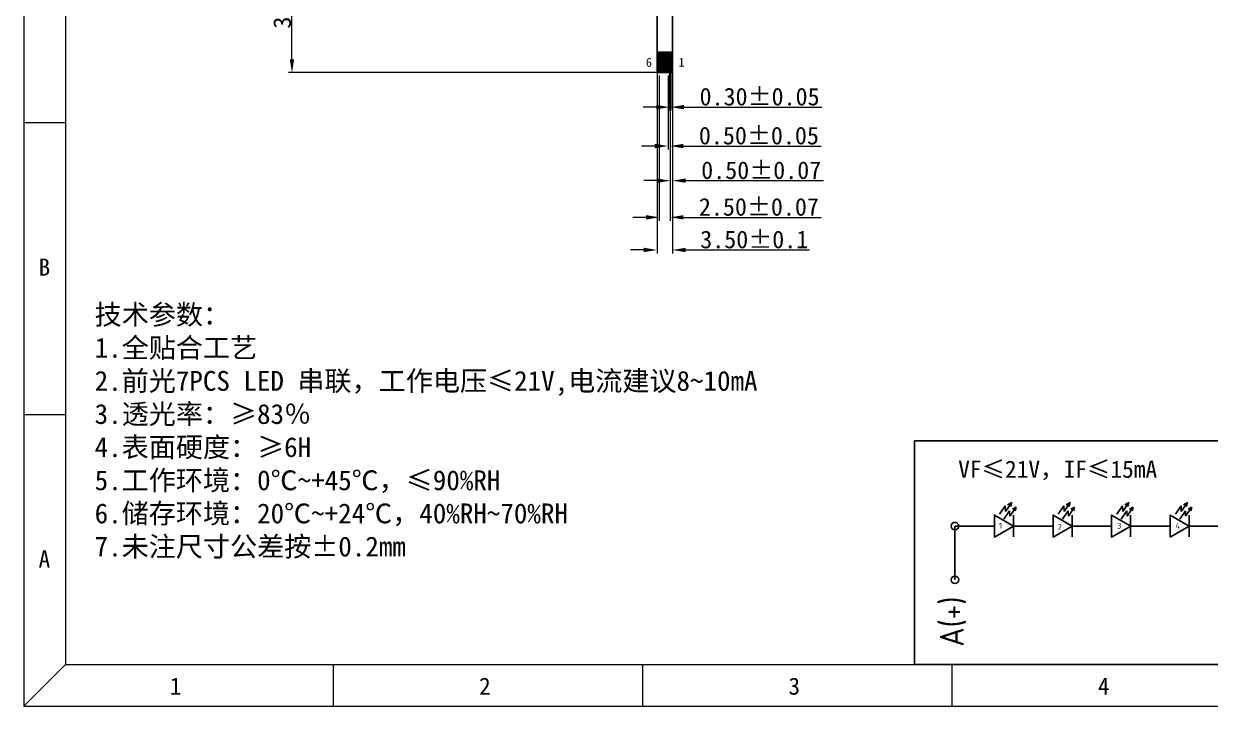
# Model space of a CAD drawing. Header units: millimetres. Extents: x 245 to 12024, y -5479 to 598.
# Drawn here: x 11462.3 to 11731.3, y -5478.6 to -5323.9 of the extents above; entities that cross this region are included whole.
import ezdxf
from ezdxf.enums import TextEntityAlignment as Align

# ---------------------------------------------------------------- set-up
doc = ezdxf.new("R2010")
doc.units = ezdxf.units.MM
for name, color, linetype in [('COVERLENS', 2, 'Continuous'), ('DIM', 7, 'Continuous'), ('FPC', 5, 'Continuous')]:
    doc.layers.add(name, color=color, linetype=linetype)
doc.layers.add('Sundenal', color=4, linetype='Continuous', lineweight=20)
doc.layers.add('文字', color=2, linetype='Continuous', lineweight=20)
doc.styles.get("Standard").update_dxf_attribs({"font": 'isocp2.shx', "bigfont": 'extfont2.shx'})
doc.styles.add('宋体', font='')
doc.styles.get('宋体').set_extended_font_data('SimSun')
doc.dimstyles.new('Sundenal$0', dxfattribs={"dimtxt": 6, "dimasz": 3, "dimexe": 0.8, "dimexo": 0.8, "dimgap": 0.2, "dimtad": 1, "dimzin": 1, "dimdsep": 46, "dimtxsty": '宋体', "dimcen": 2.5, "dimadec": 0, "dimazin": 0, "dimtfac": 1, "dimtofl": 0, "dimtmove": 0, "dimatfit": 3, "dimfxl": 0.8, "dimtolj": 1, "dimlwd": 13, "dimlwe": 13, "dimarcsym": 0})

# ---------------------------------------------------------------- blocks, each defined once
blk = doc.blocks.new('sundenal')
at = {"layer": 'Sundenal', "color": 4}
blk.add_lwpolyline([(-1141.39, 0), (0, 0), (0, 805.66), (-1141.39, 805.66)], close=True, dxfattribs=at)
at = {"layer": 'Sundenal', "ltscale": 0.2}
blk.add_lwpolyline([(-19.18, 786.48), (-1122.21, 786.48), (-1122.21, 19.18), (-19.18, 19.18)], close=True, dxfattribs=at)
at = {"layer": 'Sundenal', "color": 4}
for points in [[(-1141.39, 268.55), (-1122.21, 268.55)], [(-1141.39, 134.28), (-1122.21, 134.28)], [(-1122.21, 19.18), (-1141.39, 0)], [(-998.96, 19.18), (-998.96, 0)], [(-856.53, 19.18), (-856.53, 0)], [(-714.1, 19.18), (-714.1, 0)]]:
    blk.add_lwpolyline(points, dxfattribs=at)
at = {"layer": 'Sundenal', "color": 4, "style": '宋体'}
for s, p in [('B', (-1131.87, 202.04)), ('A', (-1131.87, 67.76)), ('1', (-1071.5, 9.26)), ('2', (-929.07, 9.26)), ('3', (-786.64, 9.26)), ('4', (-644.21, 9.26))]:
    blk.add_text(s, height=7.85, dxfattribs=at).set_placement(p, align=Align.MIDDLE_CENTER)
blk = doc.blocks.new('*D27')
at = {"layer": 'Defpoints', "color": 0, "ltscale": 0.2, "transparency": 16777216}
for p in [(11608.74, -5333.47), (11609.04, -5333.47), (11609.04, -5342.82)]:
    blk.add_point(p, dxfattribs=at)
at = {"layer": 'DIM', "color": 0, "lineweight": 13, "ltscale": 0.2, "transparency": 16777216}
for p, q in [((11608.74, -5334.27), (11608.74, -5343.62)), ((11609.04, -5334.27), (11609.04, -5343.62)), ((11605.74, -5342.82), (11602.74, -5342.82)), ((11612.04, -5342.82), (11643.26, -5342.82))]:
    blk.add_line(p, q, dxfattribs=at)
at = {"layer": 'DIM', "color": 0, "ltscale": 0.2, "transparency": 16777216}
for points in [[(11605.74, -5342.32), (11605.74, -5343.32), (11608.74, -5342.82)], [(11612.04, -5342.32), (11612.04, -5343.32), (11609.04, -5342.82)]]:
    blk.add_solid(points, dxfattribs=at)
at = {"layer": 'DIM', "color": 0, "ltscale": 0.2, "transparency": 16777216, "insert": (11629.15, -5340.47), "char_height": 4, "attachment_point": 5, "style": '宋体'}
blk.add_mtext('\\A1;0.30%%P0.05', dxfattribs=at)
blk = doc.blocks.new('*D28')
at = {"layer": 'Defpoints', "color": 0, "ltscale": 0.2, "transparency": 16777216}
for p in [(11606.39, -5334.86), (11608.89, -5334.86), (11608.89, -5367.79)]:
    blk.add_point(p, dxfattribs=at)
at = {"layer": 'DIM', "color": 0, "lineweight": 13, "ltscale": 0.2, "transparency": 16777216}
for p, q in [((11606.39, -5335.66), (11606.39, -5368.59)), ((11608.89, -5335.66), (11608.89, -5368.59)), ((11603.39, -5367.79), (11600.39, -5367.79)), ((11611.89, -5367.79), (11643.11, -5367.79))]:
    blk.add_line(p, q, dxfattribs=at)
at = {"layer": 'DIM', "color": 0, "ltscale": 0.2, "transparency": 16777216}
for points in [[(11603.39, -5367.29), (11603.39, -5368.29), (11606.39, -5367.79)], [(11611.89, -5367.29), (11611.89, -5368.29), (11608.89, -5367.79)]]:
    blk.add_solid(points, dxfattribs=at)
at = {"layer": 'DIM', "color": 0, "ltscale": 0.2, "transparency": 16777216, "insert": (11629, -5365.45), "char_height": 4, "attachment_point": 5, "style": '宋体'}
blk.add_mtext('\\A1;2.50%%P0.07', dxfattribs=at)
blk = doc.blocks.new('*D29')
at = {"layer": 'Defpoints', "color": 0, "ltscale": 0.2, "transparency": 16777216}
for p in [(11609.4, -5334.4), (11608.89, -5334.86), (11609.4, -5359.48)]:
    blk.add_point(p, dxfattribs=at)
at = {"layer": 'DIM', "color": 0, "lineweight": 13, "ltscale": 0.2, "transparency": 16777216}
for p, q in [((11608.89, -5335.66), (11608.89, -5360.28)), ((11609.4, -5335.2), (11609.4, -5360.28)), ((11605.89, -5359.48), (11602.89, -5359.48)), ((11612.4, -5359.48), (11643.64, -5359.48))]:
    blk.add_line(p, q, dxfattribs=at)
at = {"layer": 'DIM', "color": 0, "ltscale": 0.2, "transparency": 16777216}
for points in [[(11605.89, -5358.98), (11605.89, -5359.98), (11608.89, -5359.48)], [(11612.4, -5358.98), (11612.4, -5359.98), (11609.4, -5359.48)]]:
    blk.add_solid(points, dxfattribs=at)
at = {"layer": 'DIM', "color": 0, "ltscale": 0.2, "transparency": 16777216, "insert": (11629.52, -5357.14), "char_height": 4, "attachment_point": 5, "style": '宋体'}
blk.add_mtext('\\A1;0.50%%P0.07', dxfattribs=at)
blk = doc.blocks.new('*D30')
at = {"layer": 'Defpoints', "color": 0, "ltscale": 0.2, "transparency": 16777216}
for p in [(11605.9, -5333.87), (11609.4, -5334.01), (11609.4, -5375.18)]:
    blk.add_point(p, dxfattribs=at)
at = {"layer": 'DIM', "color": 0, "lineweight": 13, "ltscale": 0.2, "transparency": 16777216}
for p, q in [((11605.9, -5334.67), (11605.9, -5375.98)), ((11609.4, -5334.81), (11609.4, -5375.98)), ((11602.9, -5375.18), (11599.9, -5375.18)), ((11612.4, -5375.18), (11640.48, -5375.18))]:
    blk.add_line(p, q, dxfattribs=at)
at = {"layer": 'DIM', "color": 0, "ltscale": 0.2, "transparency": 16777216}
for points in [[(11602.9, -5374.68), (11602.9, -5375.68), (11605.9, -5375.18)], [(11612.4, -5374.68), (11612.4, -5375.68), (11609.4, -5375.18)]]:
    blk.add_solid(points, dxfattribs=at)
at = {"layer": 'DIM', "color": 0, "ltscale": 0.2, "transparency": 16777216, "insert": (11627.94, -5372.83), "char_height": 4, "attachment_point": 5, "style": '宋体'}
blk.add_mtext('\\A1;3.50%%P0.1', dxfattribs=at)
blk = doc.blocks.new('*D31')
at = {"layer": 'Defpoints', "color": 0, "ltscale": 0.2, "transparency": 16777216}
for p in [(11608.39, -5334.86), (11608.89, -5334.86), (11608.89, -5351.64)]:
    blk.add_point(p, dxfattribs=at)
at = {"layer": 'DIM', "color": 0, "lineweight": 13, "ltscale": 0.2, "transparency": 16777216}
for p, q in [((11608.39, -5335.66), (11608.39, -5352.44)), ((11608.89, -5335.66), (11608.89, -5352.44)), ((11605.39, -5351.64), (11602.39, -5351.64)), ((11611.89, -5351.64), (11643.11, -5351.64))]:
    blk.add_line(p, q, dxfattribs=at)
at = {"layer": 'DIM', "color": 0, "ltscale": 0.2, "transparency": 16777216}
for points in [[(11605.39, -5351.14), (11605.39, -5352.14), (11608.39, -5351.64)], [(11611.89, -5351.14), (11611.89, -5352.14), (11608.89, -5351.64)]]:
    blk.add_solid(points, dxfattribs=at)
at = {"layer": 'DIM', "color": 0, "ltscale": 0.2, "transparency": 16777216, "insert": (11629, -5349.29), "char_height": 4, "attachment_point": 5, "style": '宋体'}
blk.add_mtext('\\A1;0.50%%P0.05', dxfattribs=at)
blk = doc.blocks.new('*D32')
at = {"layer": 'Defpoints', "color": 0, "ltscale": 0.2, "transparency": 16777216}
for p in [(11523.13, -5301.49), (11620.3, -5301.49), (11607.65, -5334.96)]:
    blk.add_point(p, dxfattribs=at)
at = {"layer": 'DIM', "color": 0, "lineweight": 13, "ltscale": 0.2, "transparency": 16777216}
for p, q in [((11619.5, -5301.49), (11522.33, -5301.49)), ((11523.13, -5331.96), (11523.13, -5304.49)), ((11606.85, -5334.96), (11522.33, -5334.96))]:
    blk.add_line(p, q, dxfattribs=at)
at = {"layer": 'DIM', "color": 0, "ltscale": 0.2, "transparency": 16777216}
for points in [[(11522.63, -5304.49), (11523.63, -5304.49), (11523.13, -5301.49)], [(11522.63, -5331.96), (11523.63, -5331.96), (11523.13, -5334.96)]]:
    blk.add_solid(points, dxfattribs=at)
at = {"layer": 'DIM', "color": 0, "ltscale": 0.2, "transparency": 16777216, "insert": (11520.93, -5318.22), "char_height": 4, "attachment_point": 5, "rotation": 90, "style": '宋体'}
blk.add_mtext('\\A1;33.47', dxfattribs=at)

msp = doc.modelspace()

# ---------------------------------------------------------------- linework, layer by layer
for p, q in [((11683.5733, -5435.082), (11684.8576, -5433.1848)), ((11683.5733, -5435.082), (11684.8576, -5433.1848)), ((11684.5562, -5436.1699), (11685.8405, -5434.2727)), ((11684.5562, -5436.1699), (11685.8405, -5434.2727)), ((11684.8576, -5433.1848), (11684.9234, -5434.4242)), ((11684.8576, -5433.1848), (11684.9234, -5434.4242)), ((11684.9234, -5434.4242), (11686.3142, -5432.3698)), ((11684.9234, -5434.4242), (11686.3142, -5432.3698)), ((11686.3142, -5432.3698), (11685.3922, -5432.9051)), ((11686.3142, -5432.3698), (11685.3922, -5432.9051)), ((11685.8405, -5434.2727), (11685.9063, -5435.5122)), ((11685.8405, -5434.2727), (11685.9063, -5435.5122)), ((11685.9063, -5435.5122), (11687.2971, -5433.4578)), ((11685.9063, -5435.5122), (11687.2971, -5433.4578)), ((11686.3142, -5432.3698), (11686.0643, -5433.3249)), ((11686.3142, -5432.3698), (11686.0643, -5433.3249)), ((11687.2971, -5433.4578), (11686.4673, -5433.9395)), ((11687.2971, -5433.4578), (11686.4673, -5433.9395)), ((11687.2971, -5433.4578), (11687.0722, -5434.3173)), ((11687.2971, -5433.4578), (11687.0722, -5434.3173)), ((11696.8536, -5435.082), (11698.138, -5433.1848)), ((11696.8536, -5435.082), (11698.138, -5433.1848)), ((11697.8365, -5436.1699), (11699.1209, -5434.2727)), ((11697.8365, -5436.1699), (11699.1209, -5434.2727)), ((11698.138, -5433.1848), (11698.2038, -5434.4242)), ((11698.138, -5433.1848), (11698.2038, -5434.4242)), ((11698.2038, -5434.4242), (11699.5945, -5432.3698)), ((11698.2038, -5434.4242), (11699.5945, -5432.3698)), ((11699.5945, -5432.3698), (11698.6726, -5432.9051)), ((11699.5945, -5432.3698), (11698.6726, -5432.9051)), ((11699.1209, -5434.2727), (11699.1866, -5435.5122)), ((11699.1209, -5434.2727), (11699.1866, -5435.5122)), ((11699.1866, -5435.5122), (11700.5774, -5433.4578)), ((11699.1866, -5435.5122), (11700.5774, -5433.4578)), ((11699.5945, -5432.3698), (11699.3447, -5433.3249)), ((11699.5945, -5432.3698), (11699.3447, -5433.3249)), ((11700.5774, -5433.4578), (11699.7477, -5433.9395)), ((11700.5774, -5433.4578), (11699.7477, -5433.9395)), ((11700.5774, -5433.4578), (11700.3525, -5434.3173)), ((11700.5774, -5433.4578), (11700.3525, -5434.3173)), ((11710.134, -5435.082), (11711.4183, -5433.1848)), ((11710.134, -5435.082), (11711.4183, -5433.1848)), ((11711.1169, -5436.1699), (11712.4012, -5434.2727)), ((11711.1169, -5436.1699), (11712.4012, -5434.2727)), ((11711.4183, -5433.1848), (11711.4841, -5434.4242)), ((11711.4183, -5433.1848), (11711.4841, -5434.4242)), ((11711.4841, -5434.4242), (11712.8749, -5432.3698)), ((11711.4841, -5434.4242), (11712.8749, -5432.3698)), ((11712.8749, -5432.3698), (11711.9529, -5432.9051)), ((11712.8749, -5432.3698), (11711.9529, -5432.9051)), ((11712.4012, -5434.2727), (11712.467, -5435.5122)), ((11712.4012, -5434.2727), (11712.467, -5435.5122)), ((11712.467, -5435.5122), (11713.8578, -5433.4578)), ((11712.467, -5435.5122), (11713.8578, -5433.4578)), ((11712.8749, -5432.3698), (11712.625, -5433.3249)), ((11712.8749, -5432.3698), (11712.625, -5433.3249)), ((11713.8578, -5433.4578), (11713.028, -5433.9395)), ((11713.8578, -5433.4578), (11713.028, -5433.9395)), ((11713.8578, -5433.4578), (11713.6329, -5434.3173)), ((11713.8578, -5433.4578), (11713.6329, -5434.3173)), ((11723.4143, -5435.082), (11724.6987, -5433.1848)), ((11723.4143, -5435.082), (11724.6987, -5433.1848)), ((11724.3972, -5436.1699), (11725.6815, -5434.2727)), ((11724.3972, -5436.1699), (11725.6815, -5434.2727)), ((11724.6987, -5433.1848), (11724.7644, -5434.4242)), ((11724.6987, -5433.1848), (11724.7644, -5434.4242)), ((11724.7644, -5434.4242), (11726.1552, -5432.3698)), ((11724.7644, -5434.4242), (11726.1552, -5432.3698)), ((11726.1552, -5432.3698), (11725.2333, -5432.9051)), ((11726.1552, -5432.3698), (11725.2333, -5432.9051)), ((11725.6815, -5434.2727), (11725.7473, -5435.5122)), ((11725.6815, -5434.2727), (11725.7473, -5435.5122)), ((11725.7473, -5435.5122), (11727.1381, -5433.4578)), ((11725.7473, -5435.5122), (11727.1381, -5433.4578)), ((11726.1552, -5432.3698), (11725.9053, -5433.3249)), ((11726.1552, -5432.3698), (11725.9053, -5433.3249)), ((11727.1381, -5433.4578), (11726.3084, -5433.9395)), ((11727.1381, -5433.4578), (11726.3084, -5433.9395)), ((11727.1381, -5433.4578), (11726.9132, -5434.3173)), ((11727.1381, -5433.4578), (11726.9132, -5434.3173)), ((11686.7187, -5435.2846), (11686.7187, -5440.2077)), ((11686.7187, -5435.2846), (11686.7187, -5440.2077)), ((11699.999, -5435.2846), (11699.999, -5440.2077)), ((11699.999, -5435.2846), (11699.999, -5440.2077)), ((11713.2793, -5435.2846), (11713.2793, -5440.2077)), ((11713.2793, -5435.2846), (11713.2793, -5440.2077)), ((11726.5597, -5435.2846), (11726.5597, -5440.2077)), ((11726.5597, -5435.2846), (11726.5597, -5440.2077)), ((11673.4442, -5437.7489), (11682.4057, -5437.7489)), ((11673.4442, -5437.7489), (11673.4442, -5449.9181)), ((11686.7246, -5437.7489), (11695.6861, -5437.7489)), ((11700.0049, -5437.7489), (11708.9664, -5437.7489)), ((11722.2468, -5437.7489), (11713.2853, -5437.7489)), ((11735.5271, -5437.7489), (11726.5656, -5437.7489))]:
    msp.add_line(p, q)
for points in [[(11686.7246, -5437.7489), (11682.4057, -5435.2554), (11682.4057, -5440.2423)], [(11686.7246, -5437.7489), (11682.4057, -5435.2554), (11682.4057, -5440.2423)], [(11700.0049, -5437.7489), (11695.6861, -5435.2554), (11695.6861, -5440.2423)], [(11700.0049, -5437.7489), (11695.6861, -5435.2554), (11695.6861, -5440.2423)], [(11713.2853, -5437.7489), (11708.9664, -5435.2554), (11708.9664, -5440.2423)], [(11713.2853, -5437.7489), (11708.9664, -5435.2554), (11708.9664, -5440.2423)], [(11726.5656, -5437.7489), (11722.2468, -5435.2554), (11722.2468, -5440.2423)], [(11726.5656, -5437.7489), (11722.2468, -5435.2554), (11722.2468, -5440.2423)]]:
    msp.add_lwpolyline(points, close=True)
for centre in [(11673.4442, -5437.7489), (11673.4442, -5449.9181)]:
    msp.add_circle(centre, 0.8498)
at = {"layer": 'COVERLENS', "color": 0, "ltscale": 0.2}
msp.add_lwpolyline([(11664.2569, -5418.4111), (11784.911, -5418.4111), (11784.911, -5469.1257), (11664.2569, -5469.1257)], close=True, dxfattribs=at)
at = {"layer": 'FPC', "ltscale": 0.2}
msp.add_lwpolyline([(11574.6392, -5296.1863), (11574.6392, -5300.7863, 0.41421356), (11575.1392, -5301.2863), (11605.3957, -5301.2863, -0.41421356), (11605.8957, -5301.7863), (11605.8957, -5334.7577, 0.41421356), (11606.0957, -5334.9577), (11609.1957, -5334.9577, 0.41421356), (11609.3957, -5334.7577), (11609.3957, -5301.7863, -0.41421356), (11609.8957, -5301.2863), (11664.3392, -5301.2863, 0.41421356), (11664.8392, -5300.7863), (11664.8392, -5296.1863)], format="xyb", close=True, dxfattribs=at)
for points in [[(11606.2495, -5330.3577), (11606.2495, -5334.8577), (11606.5495, -5334.8577), (11606.5495, -5330.3577)], [(11606.7495, -5330.3577), (11606.7495, -5334.8577), (11607.0495, -5334.8577), (11607.0495, -5330.3577)], [(11607.2495, -5330.3577), (11607.2495, -5334.8577), (11607.5495, -5334.8577), (11607.5495, -5330.3577)], [(11607.7495, -5330.3577), (11607.7495, -5334.8577), (11608.0495, -5334.8577), (11608.0495, -5330.3577)], [(11608.2495, -5330.3577), (11608.2495, -5334.8577), (11608.5495, -5334.8577), (11608.5495, -5330.3577)], [(11608.7495, -5330.3577), (11608.7495, -5334.8577), (11609.0495, -5334.8577), (11609.0495, -5330.3577)]]:
    msp.add_lwpolyline(points, close=True, dxfattribs=at)

# ---------------------------------------------------------------- block references
at = {"layer": 'Sundenal', "xscale": 0.4924799999998868, "yscale": 0.4924799999998868, "zscale": 0.4924799999998868}
msp.add_blockref('sundenal', (12024.4196, -5478.5726), dxfattribs=at)

# ---------------------------------------------------------------- texts
for s, width, p, p2 in [('1', 2.09315, (11683.3168, -5438.3195), (11684.2681, -5438.3195)), ('2', 1.200872, (11696.7505, -5438.5707), (11697.7019, -5438.5707)), ('3', 1.238715, (11710.1941, -5438.3244), (11711.1455, -5438.3244)), ('4', 1.127081, (11723.4744, -5438.3244), (11724.4258, -5438.3244))]:
    msp.add_text(s, height=1.2986, dxfattribs=dict(width=width)).set_placement(p, p2, align=Align.FIT)
msp.add_text('A(+)', height=5.43325, rotation=90).set_placement((11675.4449, -5465.0873))
at = {"layer": 'DIM', "lineweight": 30, "style": '宋体'}
for s, insert, char_height, width, attachment_point in [('6', (11604.7378, -5333.7129), 2, 0.930499, 9), ('1', (11612.1118, -5333.6646), 2, 0.930499, 9), ('{\\C7;VF≤21V，IF≤15mA}', (11719.2977, -5422.914), 3.9, 139.569454, 3)]:
    msp.add_mtext(s, dxfattribs=dict(at, insert=insert, char_height=char_height, width=width, attachment_point=attachment_point))
at = {"layer": '文字', "color": 7, "insert": (11478.3869, -5387.5813), "char_height": 4.503102, "width": 213.669166, "attachment_point": 1, "style": '宋体'}
msp.add_mtext('{\\fSimSun|b0|i0|c134|p54;技术参数}：\\P1.全贴合工艺\\P2.前光7PCS LED 串联，工作电压≤21V,电流建议8~10mA\\P3.透光率：≥83％\\P4.表面硬度：≥6H\\P5.工作环境：0℃~+45℃，≤90%RH\\P6.储存环境：20℃~+24℃，40%RH~70%RH\\P7.未注尺寸公差按±0.2mm', dxfattribs=at)

# ---------------------------------------------------------------- dimensions: what is measured, and where the dimension line sits
at = {"layer": 'DIM', "ltscale": 0.2}
dim = msp.add_linear_dim(base=(11523.1274, -5301.4863), p1=(11607.6457, -5334.9577), p2=(11620.2957, -5301.4863), angle=90, dimstyle='Sundenal$0', override={"dimtxt": 4}, dxfattribs=at)
dim.commit()
dim.dimension.update_dxf_attribs({"geometry": '*D32', "text_midpoint": (11520.9274, -5318.222)})
for base, p1, p2, text, picture, middle in [((11609.3957, -5375.1779), (11605.8957, -5333.8724), (11609.3957, -5334.0077), '<>%%P0.1', '*D30', (11627.9401, -5372.8335)), ((11609.0419, -5342.8177), (11608.7419, -5333.475), (11609.0419, -5333.475), '<>%%P0.05', '*D27', (11629.153, -5340.4733)), ((11609.3957, -5359.4828), (11608.8919, -5334.8577), (11609.3957, -5334.4021), '<>%%P0.07', '*D29', (11629.5179, -5357.1384)), ((11608.8919, -5367.7905), (11606.3919, -5334.8577), (11608.8919, -5334.8577), '<>%%P0.07', '*D28', (11629.003, -5365.446)), ((11608.8884, -5351.6365), (11608.3884, -5334.8607), (11608.8884, -5334.8607), '<>%%P0.05', '*D31', (11628.9995, -5349.2921))]:
    dim = msp.add_linear_dim(base=base, p1=p1, p2=p2, angle=180, text=text, dimstyle='Sundenal$0', override={"dimtxt": 4}, dxfattribs=at)
    dim.commit()
    dim.dimension.update_dxf_attribs({"geometry": picture, "text_midpoint": middle})

doc.saveas('drawing.dxf')
